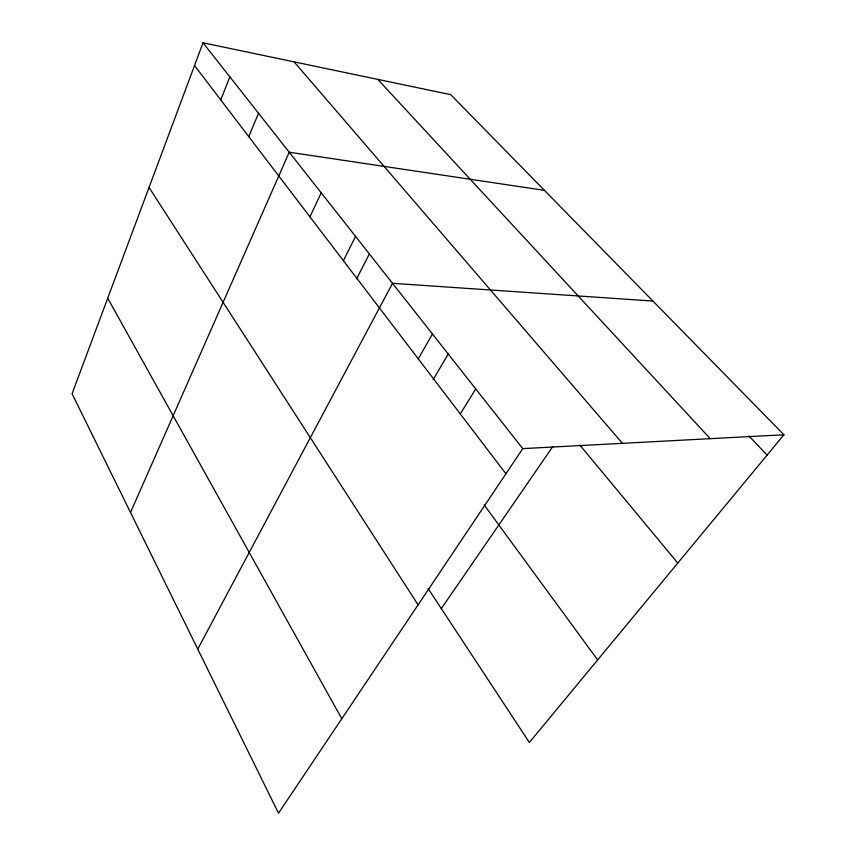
<?xml version="1.0" encoding="UTF-8"?>
<svg xmlns="http://www.w3.org/2000/svg" width="856" height="856" viewBox="0 0 856 856"><rect width="100%" height="100%" fill="white"/><g stroke="black" fill="none" stroke-linecap="round" stroke-linejoin="round"><path stroke-width="1.28" d="M203.011 42.8L72.075 393.728L278.51 813.2L522.77 448.619L783.925 434.762L450.673 94.642L203.011 42.8L522.77 448.619M220.762 99.927L229.836 76.858M248.786 136.66L258.512 113.249M130.519 512.476L289.232 152.218L544.459 190.364M309.947 216.846L321.203 192.793M343.416 260.716L355.54 236.374M356.642 278.799L369.268 254.072M197.757 649.105L392.519 283.315L652.893 301.045M418.263 358.846L432.462 334M433.168 379.625L448.63 353.335M460.293 413.94L475.733 388.924M441.311 608.584L552.858 446.447M783.925 434.762L529.361 742.462L428.118 588.511M748.936 436.004L767.126 455.071M377.817 79.394L710.245 438.679M294.122 61.878L622.451 443.333M579.833 445.045L677.781 563.066M194.526 65.527L505.928 473.764M484.122 504.869L597.649 659.912M149.04 187.443L418.092 604.871M107.717 298.209L341.79 718.751"/></g></svg>
